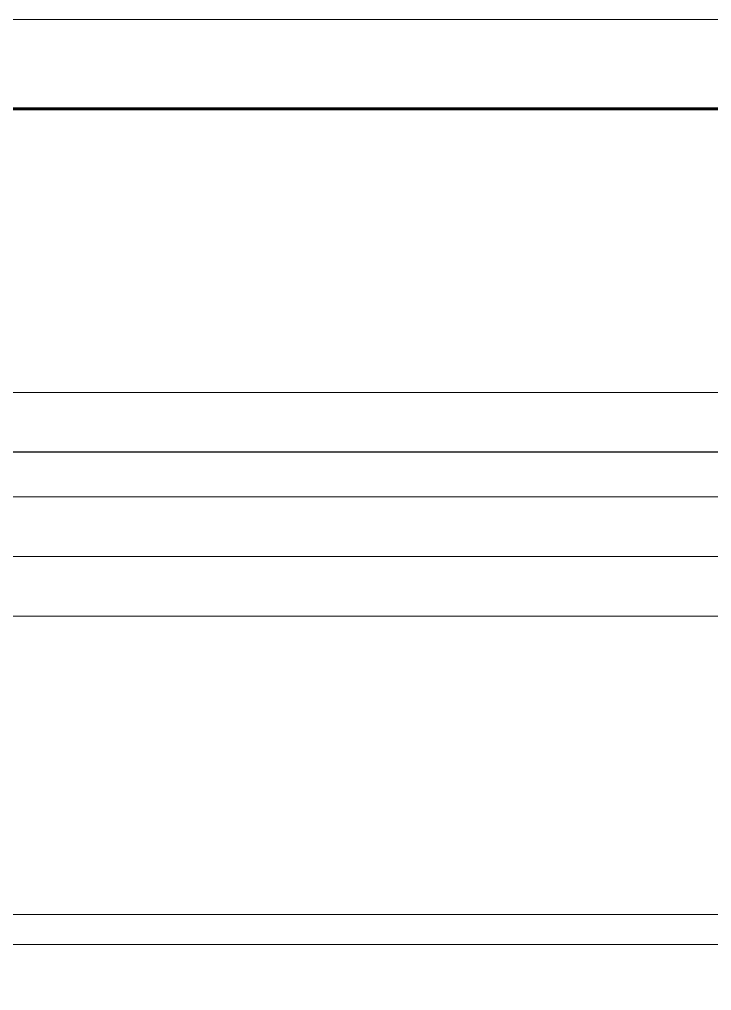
# Model space of a CAD drawing. Extents: x -2050 to 29725, y -1777 to 6820.
# Drawn here: x 15589.3 to 15635.7, y 2799.9 to 2865 of the extents above; entities that cross this region are included whole.
import ezdxf

# ---------------------------------------------------------------- set-up
doc = ezdxf.new("R2010")
doc.units = 0
doc.header["$LTSCALE"] = 25
doc.header["$MEASUREMENT"] = 0
doc.layers.get('0').update_dxf_attribs({"color": 9, "lineweight": 9})
for name, color, linetype, lineweight in [('00', 9, 'Continuous', 9), ('06C', 9, 'Continuous', 9), ('06D', 9, 'Continuous', 9), ('10', 9, 'Continuous', 9), ('14', 9, 'Continuous', 9), ('33', 9, 'BATTING', 9), ('40B', 9, 'Continuous', 9)]:
    doc.layers.add(name, color=color, linetype=linetype, lineweight=lineweight)
doc.linetypes.add('BATTING', pattern='A,0.0001,-0.1,[134,ltypeshp.shx,S=0.1,R=0,X=-0.1,Y=0],-0.2,[134,ltypeshp.shx,S=0.1,R=180,X=0.1,Y=0],-0.1', length=0.4001)

# ---------------------------------------------------------------- blocks, each defined once
blk = doc.blocks.new('p-2. kat planı')
at = {"layer": '00'}
blk.add_lwpolyline([(15425, 2825), (15675, 2825), (15675, 2805), (15425, 2805)], close=True, dxfattribs=at)
blk.add_lwpolyline([(15425, 2825), (15675, 2825), (15675, 2805), (15425, 2805)], close=True, dxfattribs=at)
at = {"layer": '06C'}
blk.add_lwpolyline([(13012.5, 1124.327), (13012.5, 1124.327), (13012.5, 2865), (16712.5, 2865), (16712.493, 2206.394)], dxfattribs=at)
blk.add_lwpolyline([(13012.5, 1124.327), (13012.5, 1124.327), (13012.5, 2865), (16712.5, 2865), (16712.493, 2206.394)], dxfattribs=at)
at = {"layer": '06D'}
for points in [[(15425, 2840), (15675, 2840)], [(15675, 2825), (15675, 2833), (15425, 2833), (15425, 2825)]]:
    blk.add_lwpolyline(points, dxfattribs=at)
at = {"layer": '10'}
for points, const_width in [([(13018.5, 1124.327), (13018.5, 2859), (16706.5, 2859), (16706.5, 2206.394)], 0.2), ([(13018.5, 1124.327), (13018.5, 2859), (16706.5, 2859), (16706.5, 2206.394)], 0.2), ([(15418.552, 2836), (15681.812, 2836)], 0.1)]:
    blk.add_lwpolyline(points, dxfattribs=dict(at, const_width=const_width))
at = {"layer": '14'}
blk.add_lwpolyline([(15423, 2820.225), (15423, 2803), (15677, 2803), (15677, 2820.225)], dxfattribs=at)
at = {"layer": '33', "ltscale": 0.4}
blk.add_lwpolyline([(15425, 2829), (15675, 2829)], dxfattribs=at)
at = {"layer": '40B'}
blk.add_lwpolyline([(15254.5, 2364.214), (15945, 2365), (15945, 2825), (15254.5, 2825)], close=True, dxfattribs=at)

msp = doc.modelspace()

# ---------------------------------------------------------------- block references
msp.add_blockref('p-2. kat planı', (0, 0))

doc.saveas('drawing.dxf')
